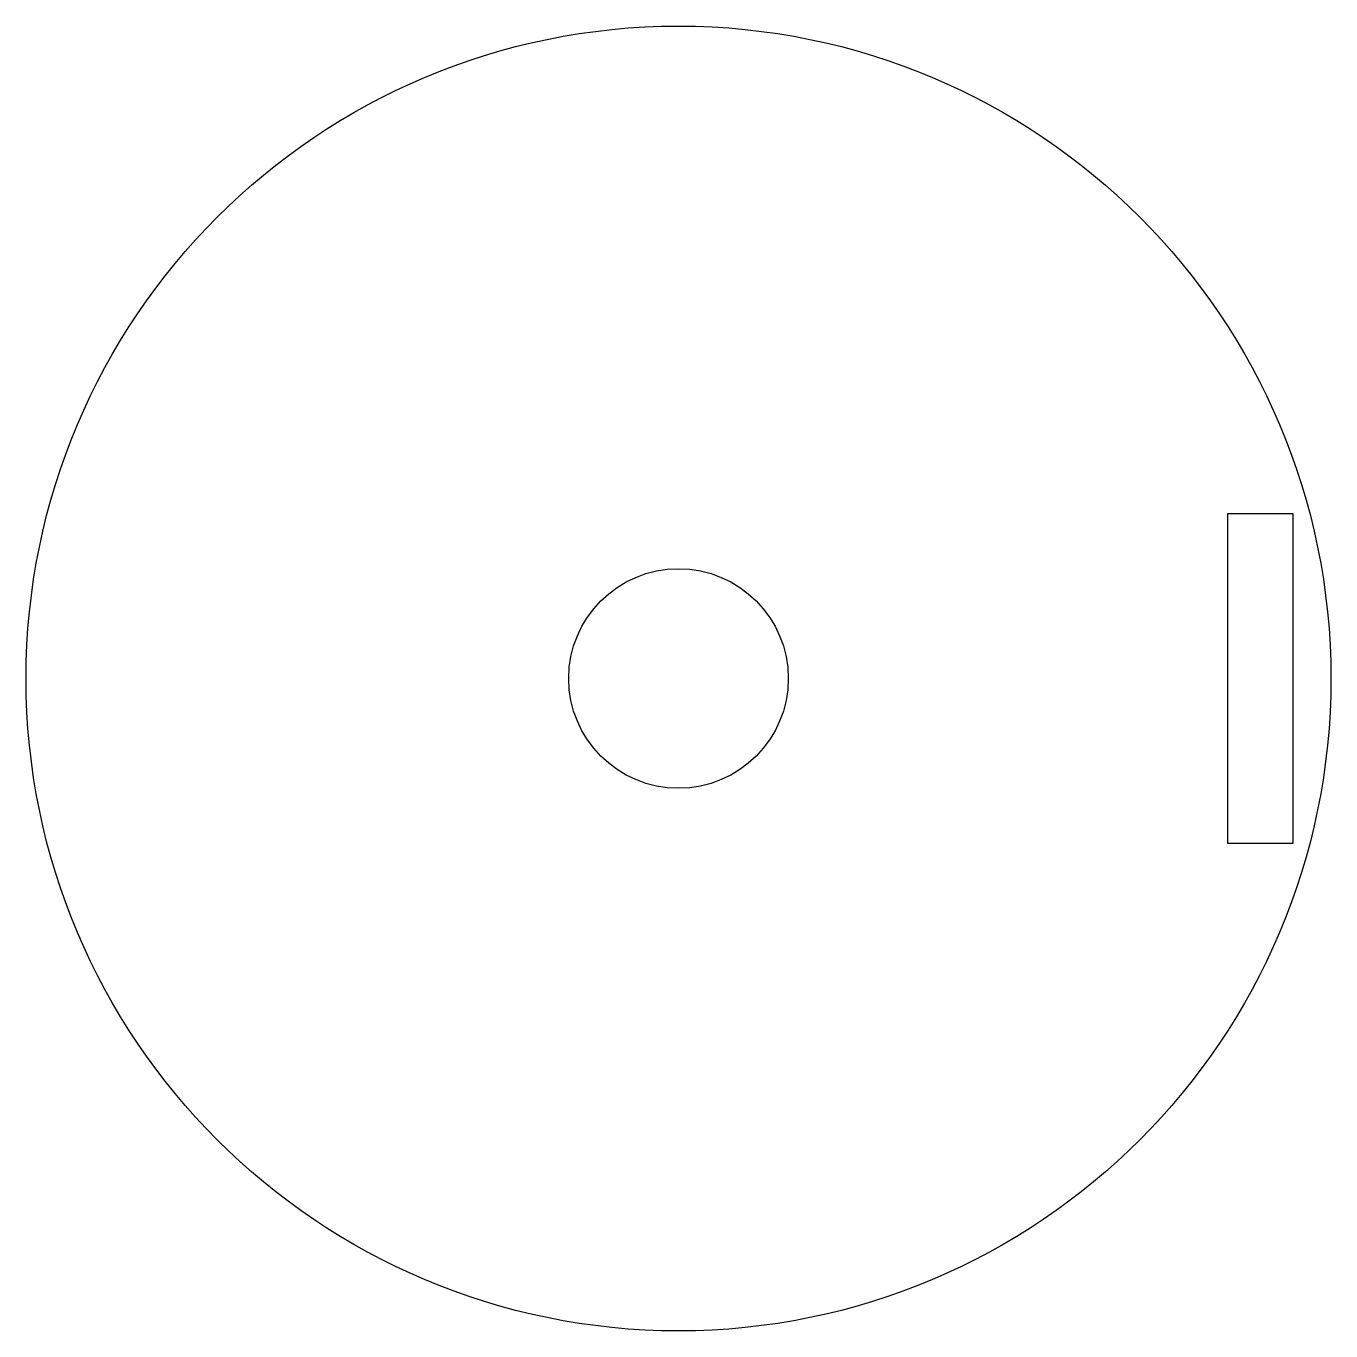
# Model space of a CAD drawing. Header units: millimetres. Extents: x -29.7 to 29.7, y -29.7 to 29.7.
import ezdxf

# ---------------------------------------------------------------- set-up
doc = ezdxf.new("R2010")
doc.units = ezdxf.units.MM
doc.layers.get('0').update_dxf_attribs({"linetype": 'CONTINUOUS'})

msp = doc.modelspace()

# ---------------------------------------------------------------- linework, layer by layer
msp.add_lwpolyline([(28, 7.5), (25, 7.5), (25, -7.5), (28, -7.5)], close=True)
for radius in [29.717, 5]:
    msp.add_circle((0, 0), radius)

doc.saveas('drawing.dxf')
